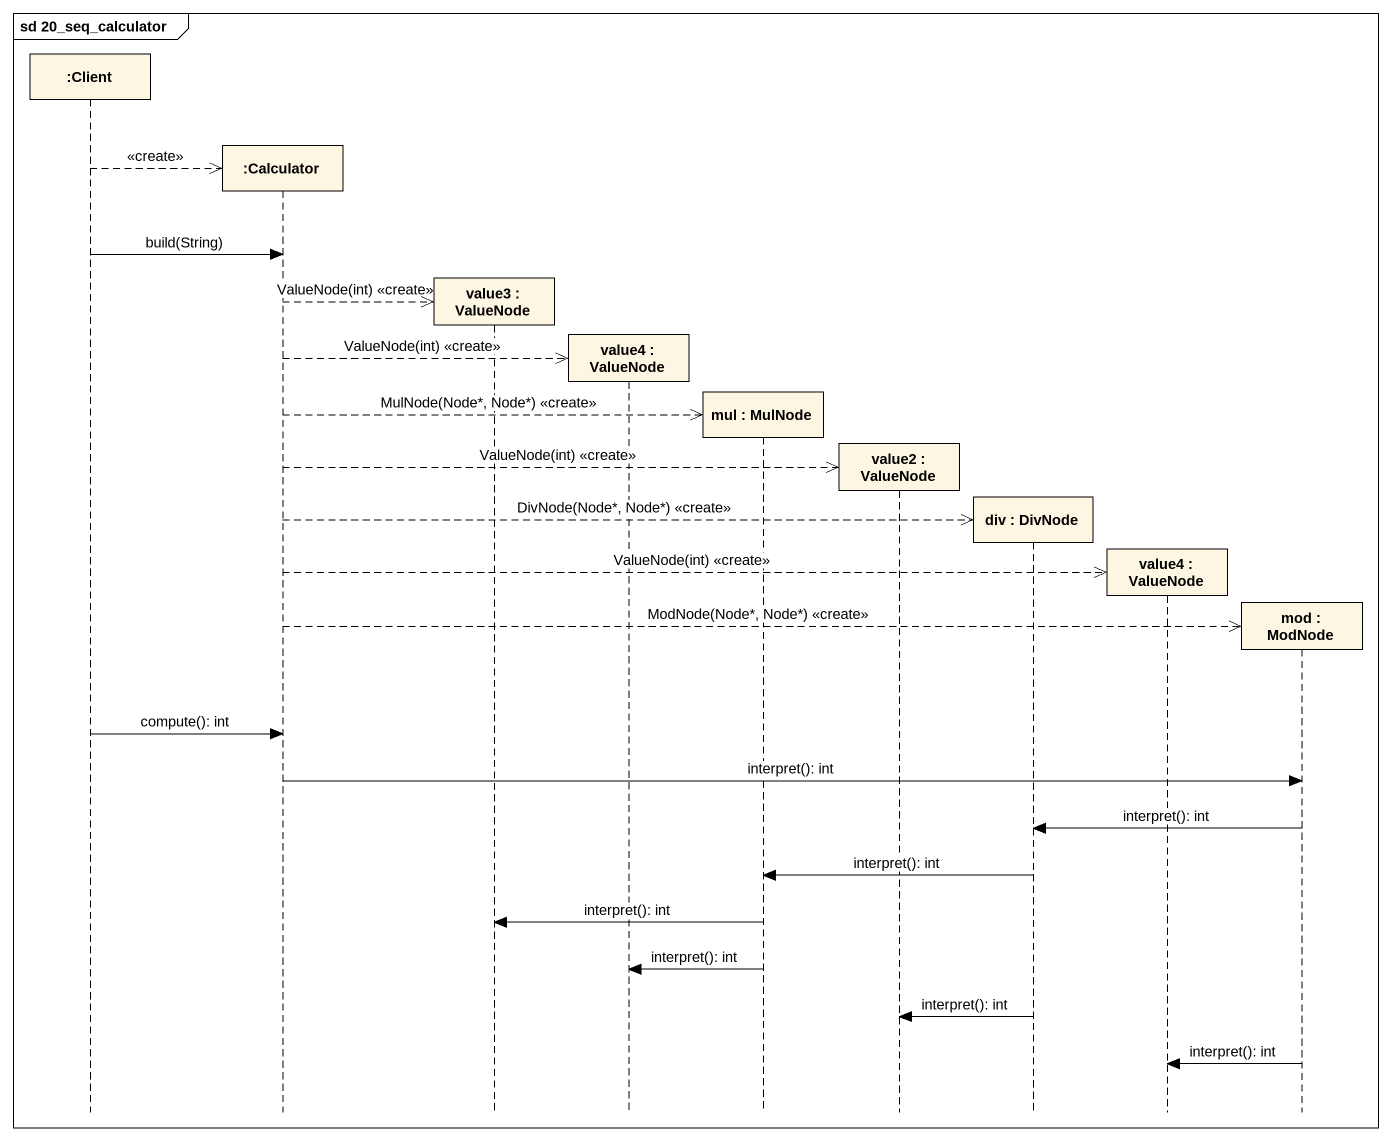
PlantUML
@startuml
mainframe sd 20_seq_calculator
hide footbox
participant ":Client" as Client
participant ":Calculator" as Calculator
participant "value3 : ValueNode" as value3
participant "value4 : ValueNode" as value4
participant "mul : MulNode" as mul
participant "value2 : ValueNode" as value2
participant "div : DivNode" as div
participant "value4 : ValueNode" as value4_2
participant "mod : ModNode" as mod

Client -->> Calculator ** : <<create>>
Client -> Calculator : build(String)
Calculator -->> value3 ** : ValueNode(int) <<create>>
Calculator -->> value4 ** : ValueNode(int) <<create>>
Calculator -->> mul ** : MulNode(Node*, Node*) <<create>>
Calculator -->> value2 ** : ValueNode(int) <<create>>
Calculator -->> div ** : DivNode(Node*, Node*) <<create>>
Calculator -->> value4_2 ** : ValueNode(int) <<create>>
Calculator -->> mod ** : ModNode(Node*, Node*) <<create>>
Client -> Calculator : compute(): int
Calculator -> mod : interpret(): int
mod -> div : interpret(): int
div -> mul : interpret(): int
mul -> value3 : interpret(): int
mul -> value4 : interpret(): int
div -> value2 : interpret(): int
mod -> value4_2 : interpret(): int
@enduml
